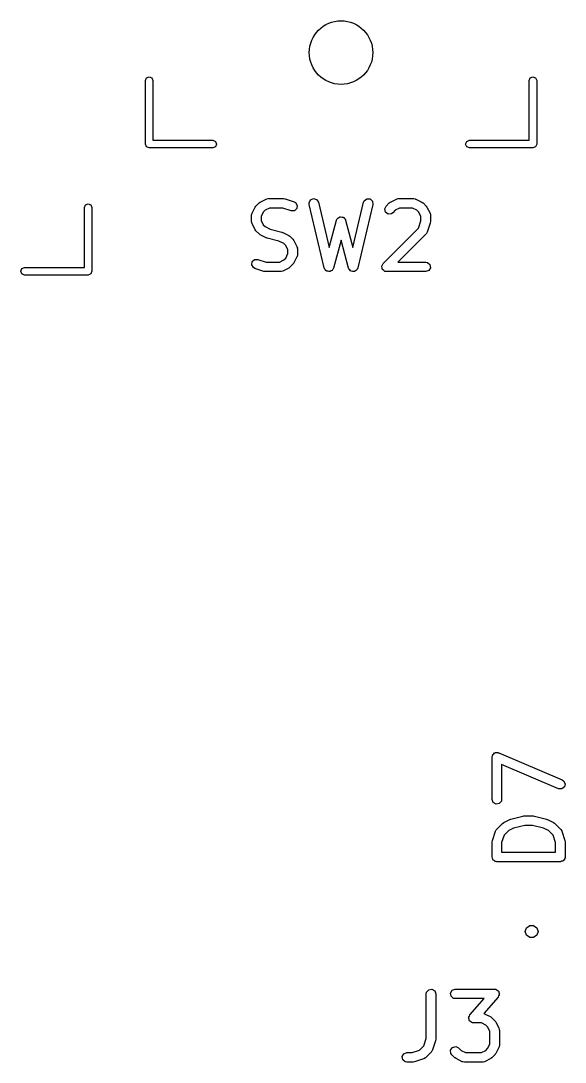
# Model space of a CAD drawing. Extents: x 4.56 to 6.28, y -4.66 to -2.14.
# Drawn here: x 5.943 to 6.281, y -3.896 to -3.251 of the extents above; entities that cross this region are included whole.
import ezdxf

# ---------------------------------------------------------------- set-up
doc = ezdxf.new("R2010")
doc.units = 0
doc.header["$MEASUREMENT"] = 0
doc.layers.add('BLACK', color=7, linetype='CONTINUOUS')

msp = doc.modelspace()

# ---------------------------------------------------------------- linework, layer by layer
at = {"layer": 'BLACK', "linetype": 'CONTINUOUS'}
for p, q in [((6.02047, -3.28819), (6.02116, -3.28652)), ((6.02047, -3.32756), (6.02047, -3.28819)), ((6.02116, -3.28652), (6.02283, -3.28583)), ((6.02283, -3.28583), (6.0245, -3.28652)), ((6.0245, -3.28652), (6.0252, -3.28819)), ((6.0252, -3.28819), (6.0252, -3.3252)), ((6.25827, -3.28819), (6.25896, -3.28652)), ((6.25827, -3.3252), (6.25827, -3.28819)), ((6.25896, -3.28652), (6.26063, -3.28583)), ((6.26063, -3.28583), (6.2623, -3.28652)), ((6.2623, -3.28652), (6.26299, -3.28819)), ((6.26299, -3.28819), (6.26299, -3.32756)), ((6.02116, -3.32923), (6.02047, -3.32756)), ((6.0252, -3.3252), (6.0622, -3.3252)), ((6.0622, -3.3252), (6.06388, -3.32589)), ((6.06388, -3.32589), (6.06457, -3.32756)), ((6.06457, -3.32756), (6.06388, -3.32923)), ((6.2189, -3.32756), (6.21959, -3.32589)), ((6.21959, -3.32923), (6.2189, -3.32756)), ((6.21959, -3.32589), (6.22126, -3.3252)), ((6.22126, -3.3252), (6.25827, -3.3252)), ((6.26299, -3.32756), (6.2623, -3.32923)), ((6.02283, -3.32992), (6.02116, -3.32923)), ((6.0622, -3.32992), (6.02283, -3.32992)), ((6.06388, -3.32923), (6.0622, -3.32992)), ((6.22126, -3.32992), (6.21959, -3.32923)), ((6.26063, -3.32992), (6.22126, -3.32992)), ((6.2623, -3.32923), (6.26063, -3.32992)), ((5.98268, -3.36693), (5.98337, -3.36526)), ((5.98268, -3.40394), (5.98268, -3.36693)), ((5.98337, -3.36526), (5.98504, -3.36457)), ((5.98504, -3.36457), (5.98671, -3.36526)), ((5.98671, -3.36526), (5.9874, -3.36693)), ((5.9874, -3.36693), (5.9874, -3.4063)), ((6.0866, -3.37045), (6.08847, -3.3667)), ((6.08847, -3.3667), (6.089, -3.36599)), ((6.089, -3.36599), (6.08903, -3.36593)), ((6.08903, -3.36593), (6.0909, -3.36405)), ((6.0909, -3.36405), (6.09162, -3.36355)), ((6.09162, -3.36355), (6.09167, -3.3635)), ((6.09167, -3.3635), (6.09542, -3.36163)), ((6.09743, -3.36722), (6.09474, -3.36857)), ((6.09542, -3.36163), (6.0964, -3.36133)), ((6.0964, -3.36133), (6.09657, -3.36137)), ((6.09657, -3.36137), (6.09674, -3.36131)), ((6.09674, -3.36131), (6.10611, -3.36131)), ((6.10563, -3.36722), (6.09743, -3.36722)), ((6.1108, -3.36894), (6.10563, -3.36722)), ((6.10611, -3.36131), (6.10698, -3.36147)), ((6.10698, -3.36147), (6.10705, -3.36147)), ((6.10705, -3.36147), (6.11267, -3.36334)), ((6.11267, -3.36334), (6.11357, -3.36383)), ((6.11433, -3.36755), (6.11282, -3.36889)), ((6.11357, -3.36383), (6.11463, -3.36555)), ((6.11463, -3.36555), (6.11433, -3.36755)), ((6.12193, -3.36393), (6.12283, -3.36212)), ((6.12199, -3.36495), (6.12193, -3.36393)), ((6.13136, -3.40432), (6.12199, -3.36495)), ((6.12283, -3.36212), (6.12468, -3.36132)), ((6.12468, -3.36132), (6.12662, -3.3619)), ((6.12662, -3.3619), (6.12773, -3.36358)), ((6.12773, -3.36358), (6.1344, -3.39157)), ((6.14907, -3.39157), (6.15573, -3.36358)), ((6.16148, -3.36495), (6.1521, -3.40432)), ((6.15573, -3.36358), (6.15614, -3.36264)), ((6.15614, -3.36264), (6.15776, -3.36144)), ((6.15776, -3.36144), (6.15978, -3.36156)), ((6.15978, -3.36156), (6.16125, -3.36294)), ((6.16125, -3.36294), (6.16148, -3.36495)), ((6.16879, -3.36776), (6.16964, -3.36593)), ((6.16931, -3.36971), (6.16879, -3.36776)), ((6.16964, -3.36593), (6.17152, -3.36405)), ((6.17152, -3.36405), (6.17224, -3.36355)), ((6.17224, -3.36355), (6.17228, -3.3635)), ((6.17228, -3.3635), (6.17603, -3.36163)), ((6.17805, -3.36722), (6.17535, -3.36857)), ((6.17603, -3.36163), (6.17702, -3.36133)), ((6.17702, -3.36133), (6.17719, -3.36137)), ((6.17719, -3.36137), (6.17735, -3.36131)), ((6.17735, -3.36131), (6.18673, -3.36131)), ((6.18603, -3.36722), (6.17805, -3.36722)), ((6.18873, -3.36857), (6.18603, -3.36722)), ((6.18673, -3.36131), (6.18774, -3.36149)), ((6.18774, -3.36149), (6.18787, -3.36161)), ((6.18787, -3.36161), (6.18805, -3.36163)), ((6.18805, -3.36163), (6.1918, -3.3635)), ((6.1918, -3.3635), (6.19251, -3.36403)), ((6.19251, -3.36403), (6.19256, -3.36405)), ((6.19256, -3.36405), (6.19444, -3.36593)), ((6.19444, -3.36593), (6.19495, -3.36665)), ((6.19495, -3.36665), (6.19499, -3.3667)), ((6.19499, -3.3667), (6.19687, -3.37045)), ((6.08629, -3.37177), (6.08646, -3.37076)), ((6.08629, -3.37552), (6.08629, -3.37177)), ((6.08646, -3.37076), (6.08658, -3.37062)), ((6.08658, -3.37062), (6.0866, -3.37045)), ((6.09354, -3.36977), (6.09219, -3.37246)), ((6.09219, -3.37246), (6.09219, -3.37482)), ((6.09474, -3.36857), (6.09354, -3.36977)), ((6.11282, -3.36889), (6.1108, -3.36894)), ((6.13888, -3.37475), (6.13931, -3.37382)), ((6.13931, -3.37382), (6.13953, -3.37367)), ((6.13953, -3.37367), (6.13965, -3.37343)), ((6.13965, -3.37343), (6.14034, -3.3731)), ((6.14034, -3.3731), (6.14096, -3.37266)), ((6.14096, -3.37266), (6.14123, -3.37269)), ((6.14123, -3.37269), (6.14148, -3.37257)), ((6.14148, -3.37257), (6.14222, -3.37277)), ((6.14222, -3.37277), (6.14298, -3.37284)), ((6.14298, -3.37284), (6.14317, -3.37303)), ((6.14317, -3.37303), (6.14343, -3.3731)), ((6.14343, -3.3731), (6.14387, -3.37372)), ((6.14387, -3.37372), (6.14441, -3.37426)), ((6.17096, -3.37087), (6.16931, -3.36971)), ((6.17298, -3.37069), (6.17096, -3.37087)), ((6.17382, -3.3701), (6.17298, -3.37069)), ((6.17535, -3.36857), (6.17382, -3.3701)), ((6.18992, -3.36977), (6.18873, -3.36857)), ((6.19127, -3.37246), (6.18992, -3.36977)), ((6.19127, -3.37504), (6.19127, -3.37246)), ((6.19687, -3.37045), (6.19716, -3.37143)), ((6.19716, -3.37143), (6.19712, -3.3716)), ((6.19712, -3.3716), (6.19718, -3.37177)), ((6.19718, -3.37177), (6.19718, -3.37552)), ((6.08635, -3.37568), (6.08629, -3.37552)), ((6.08631, -3.37585), (6.08635, -3.37568)), ((6.0866, -3.37684), (6.08631, -3.37585)), ((6.08847, -3.38059), (6.0866, -3.37684)), ((6.08852, -3.38063), (6.08847, -3.38059)), ((6.08903, -3.38135), (6.08852, -3.38063)), ((6.09219, -3.37482), (6.09354, -3.37752)), ((6.09354, -3.37752), (6.09474, -3.37871)), ((6.09474, -3.37871), (6.09777, -3.38023)), ((6.09777, -3.38023), (6.10495, -3.38202)), ((6.1344, -3.39157), (6.13888, -3.37475)), ((6.14441, -3.37426), (6.14443, -3.37453)), ((6.14443, -3.37453), (6.14459, -3.37475)), ((6.14459, -3.37475), (6.14907, -3.39157)), ((6.16777, -3.40155), (6.18977, -3.37954)), ((6.18977, -3.37954), (6.19127, -3.37504)), ((6.19703, -3.37645), (6.19515, -3.38207)), ((6.19718, -3.37552), (6.19703, -3.37638)), ((6.19703, -3.37638), (6.19703, -3.37645)), ((6.0909, -3.38323), (6.08903, -3.38135)), ((6.09096, -3.38325), (6.0909, -3.38323)), ((6.09167, -3.38378), (6.09096, -3.38325)), ((6.09542, -3.38566), (6.09167, -3.38378)), ((6.09556, -3.38567), (6.09542, -3.38566)), ((6.09602, -3.38588), (6.09556, -3.38567)), ((6.10321, -3.38768), (6.09602, -3.38588)), ((6.10495, -3.38202), (6.10542, -3.38223)), ((6.10542, -3.38223), (6.10556, -3.38225)), ((6.10556, -3.38225), (6.10931, -3.38412)), ((6.10931, -3.38412), (6.11002, -3.38465)), ((6.11002, -3.38465), (6.11007, -3.38468)), ((6.11007, -3.38468), (6.11195, -3.38655)), ((6.11195, -3.38655), (6.11246, -3.38727)), ((6.14173, -3.38698), (6.13709, -3.4044)), ((6.14638, -3.4044), (6.14173, -3.38698)), ((6.19444, -3.38323), (6.17698, -3.40068)), ((6.19451, -3.38307), (6.19444, -3.38323)), ((6.19466, -3.38298), (6.19451, -3.38307)), ((6.19515, -3.38207), (6.19466, -3.38298)), ((6.10624, -3.38919), (6.10321, -3.38768)), ((6.10743, -3.39039), (6.10624, -3.38919)), ((6.10878, -3.39309), (6.10743, -3.39039)), ((6.10878, -3.39544), (6.10878, -3.39309)), ((6.11246, -3.38727), (6.1125, -3.38732)), ((6.1125, -3.38732), (6.11438, -3.39107)), ((6.11438, -3.39107), (6.11467, -3.39205)), ((6.11467, -3.39205), (6.11463, -3.39222)), ((6.11463, -3.39222), (6.11469, -3.39239)), ((6.11469, -3.39239), (6.11469, -3.39614)), ((6.08664, -3.40036), (6.08815, -3.39902)), ((6.08815, -3.39902), (6.09017, -3.39896)), ((6.09017, -3.39896), (6.09534, -3.40068)), ((6.10354, -3.40068), (6.10624, -3.39934)), ((6.10624, -3.39934), (6.10743, -3.39814)), ((6.10743, -3.39814), (6.10878, -3.39544)), ((6.11438, -3.39746), (6.1125, -3.40121)), ((6.1144, -3.39728), (6.11438, -3.39746)), ((6.11451, -3.39715), (6.1144, -3.39728)), ((6.11469, -3.39614), (6.11451, -3.39715)), ((5.94331, -3.4063), (5.944, -3.40463)), ((5.944, -3.40797), (5.94331, -3.4063)), ((5.944, -3.40463), (5.94567, -3.40394)), ((5.94567, -3.40394), (5.98268, -3.40394)), ((5.9874, -3.4063), (5.98671, -3.40797)), ((6.08635, -3.40235), (6.08664, -3.40036)), ((6.0874, -3.40408), (6.08635, -3.40235)), ((6.08831, -3.40456), (6.0874, -3.40408)), ((6.09393, -3.40644), (6.08831, -3.40456)), ((6.09399, -3.40644), (6.09393, -3.40644)), ((6.09486, -3.40659), (6.09399, -3.40644)), ((6.09534, -3.40068), (6.10354, -3.40068)), ((6.10556, -3.40628), (6.10457, -3.40657)), ((6.10931, -3.4044), (6.10556, -3.40628)), ((6.10935, -3.40436), (6.10931, -3.4044)), ((6.11007, -3.40385), (6.10935, -3.40436)), ((6.11195, -3.40198), (6.11007, -3.40385)), ((6.11198, -3.40192), (6.11195, -3.40198)), ((6.1125, -3.40121), (6.11198, -3.40192)), ((6.13153, -3.40458), (6.13136, -3.40432)), ((6.13156, -3.40489), (6.13153, -3.40458)), ((6.13207, -3.4054), (6.13156, -3.40489)), ((6.13247, -3.40601), (6.13207, -3.4054)), ((6.13277, -3.4061), (6.13247, -3.40601)), ((6.13299, -3.40631), (6.13277, -3.4061)), ((6.13371, -3.40638), (6.13299, -3.40631)), ((6.13441, -3.40658), (6.13371, -3.40638)), ((6.13469, -3.40646), (6.13441, -3.40658)), ((6.135, -3.40649), (6.13469, -3.40646)), ((6.1356, -3.40607), (6.135, -3.40649)), ((6.13626, -3.40578), (6.1356, -3.40607)), ((6.1364, -3.40551), (6.13626, -3.40578)), ((6.13665, -3.40533), (6.1364, -3.40551)), ((6.13709, -3.4044), (6.13665, -3.40533)), ((6.14656, -3.40465), (6.14638, -3.4044)), ((6.14659, -3.40496), (6.14656, -3.40465)), ((6.14712, -3.40546), (6.14659, -3.40496)), ((6.14753, -3.40605), (6.14712, -3.40546)), ((6.14783, -3.40613), (6.14753, -3.40605)), ((6.14806, -3.40635), (6.14783, -3.40613)), ((6.14878, -3.40639), (6.14806, -3.40635)), ((6.14949, -3.40658), (6.14878, -3.40639)), ((6.14977, -3.40645), (6.14949, -3.40658)), ((6.15008, -3.40647), (6.14977, -3.40645)), ((6.15066, -3.40603), (6.15008, -3.40647)), ((6.15132, -3.40573), (6.15066, -3.40603)), ((6.15145, -3.40545), (6.15132, -3.40573)), ((6.1517, -3.40526), (6.15145, -3.40545)), ((6.1521, -3.40432), (6.1517, -3.40526)), ((6.16691, -3.40338), (6.16697, -3.40326)), ((6.16714, -3.40424), (6.16691, -3.40338)), ((6.16695, -3.40312), (6.16739, -3.40235)), ((6.16697, -3.40326), (6.16695, -3.40312)), ((6.1673, -3.40511), (6.16714, -3.40424)), ((6.1674, -3.4052), (6.1673, -3.40511)), ((6.16739, -3.40235), (6.16777, -3.40155)), ((6.16743, -3.40533), (6.1674, -3.4052)), ((6.16816, -3.40584), (6.16743, -3.40533)), ((6.16884, -3.40641), (6.16816, -3.40584)), ((6.16902, -3.40644), (6.16884, -3.40641)), ((6.16909, -3.40649), (6.16902, -3.40644)), ((6.17698, -3.40068), (6.19423, -3.40068)), ((6.19423, -3.40068), (6.19524, -3.40086)), ((6.19612, -3.4059), (6.19423, -3.40659)), ((6.19524, -3.40086), (6.19678, -3.40216)), ((6.19713, -3.40415), (6.19612, -3.4059)), ((6.19678, -3.40216), (6.19713, -3.40415)), ((5.94567, -3.40866), (5.944, -3.40797)), ((5.98504, -3.40866), (5.94567, -3.40866)), ((5.98671, -3.40797), (5.98504, -3.40866)), ((6.10424, -3.40659), (6.09486, -3.40659)), ((6.1044, -3.40653), (6.10424, -3.40659)), ((6.10457, -3.40657), (6.1044, -3.40653)), ((6.16922, -3.40648), (6.16909, -3.40649)), ((6.16985, -3.40659), (6.16922, -3.40648)), ((6.19423, -3.40659), (6.16985, -3.40659)), ((6.23533, -3.70735), (6.23551, -3.70634)), ((6.23533, -3.7336), (6.23533, -3.70735)), ((6.23551, -3.70634), (6.23573, -3.70607)), ((6.23573, -3.70607), (6.23581, -3.70573)), ((6.23581, -3.70573), (6.23636, -3.70532)), ((6.23636, -3.70532), (6.23681, -3.70479)), ((6.23681, -3.70479), (6.23715, -3.70473)), ((6.23715, -3.70473), (6.23743, -3.70452)), ((6.23743, -3.70452), (6.23812, -3.70456)), ((6.23812, -3.70456), (6.2388, -3.70444)), ((6.2388, -3.70444), (6.2391, -3.70462)), ((6.2391, -3.70462), (6.23945, -3.70464)), ((6.23945, -3.70464), (6.27882, -3.72151)), ((6.27649, -3.72694), (6.24124, -3.71183)), ((6.24124, -3.71183), (6.24124, -3.7336)), ((6.27882, -3.72151), (6.27967, -3.72207)), ((6.27967, -3.72207), (6.28058, -3.72387)), ((6.27851, -3.72705), (6.27649, -3.72694)), ((6.28012, -3.72584), (6.27851, -3.72705)), ((6.28058, -3.72387), (6.28012, -3.72584)), ((6.23602, -3.73549), (6.23533, -3.7336)), ((6.23777, -3.7365), (6.23602, -3.73549)), ((6.24106, -3.73461), (6.23976, -3.73615)), ((6.24124, -3.7336), (6.24106, -3.73461)), ((6.23976, -3.73615), (6.23777, -3.7365)), ((6.23807, -3.75213), (6.24182, -3.74838)), ((6.24182, -3.74838), (6.24254, -3.74787)), ((6.24254, -3.74787), (6.24259, -3.74783)), ((6.24259, -3.74783), (6.24634, -3.74595)), ((6.24634, -3.74595), (6.24682, -3.74581)), ((6.24682, -3.74581), (6.24694, -3.74573)), ((6.24694, -3.74573), (6.25444, -3.74385)), ((6.25444, -3.74385), (6.25503, -3.74381)), ((6.25503, -3.74381), (6.25516, -3.74377)), ((6.25516, -3.74377), (6.26078, -3.74377)), ((6.26078, -3.74377), (6.26136, -3.74387)), ((6.26136, -3.74387), (6.2615, -3.74385)), ((6.2615, -3.74385), (6.269, -3.74573)), ((6.269, -3.74573), (6.26946, -3.74594)), ((6.26946, -3.74594), (6.2696, -3.74595)), ((6.2696, -3.74595), (6.27335, -3.74783)), ((6.27335, -3.74783), (6.27406, -3.74835)), ((6.27406, -3.74835), (6.27412, -3.74838)), ((6.27412, -3.74838), (6.27787, -3.75213)), ((6.23548, -3.75891), (6.23736, -3.75328)), ((6.23736, -3.75328), (6.23784, -3.75238)), ((6.23784, -3.75238), (6.23799, -3.75229)), ((6.23799, -3.75229), (6.23807, -3.75213)), ((6.24566, -3.7529), (6.24274, -3.75581)), ((6.24869, -3.75138), (6.24566, -3.7529)), ((6.25552, -3.74967), (6.24869, -3.75138)), ((6.26042, -3.74967), (6.25552, -3.74967)), ((6.26725, -3.75138), (6.26042, -3.74967)), ((6.27028, -3.7529), (6.26725, -3.75138)), ((6.2732, -3.75581), (6.27028, -3.7529)), ((6.27787, -3.75213), (6.27845, -3.75297)), ((6.27845, -3.75297), (6.27847, -3.75315)), ((6.27847, -3.75315), (6.27858, -3.75328)), ((6.27858, -3.75328), (6.28045, -3.75891)), ((6.23533, -3.75984), (6.23548, -3.75897)), ((6.23533, -3.76922), (6.23533, -3.75984)), ((6.23548, -3.75897), (6.23548, -3.75891)), ((6.24274, -3.75581), (6.24124, -3.76032)), ((6.24124, -3.76032), (6.24124, -3.76626)), ((6.2747, -3.76032), (6.2732, -3.75581)), ((6.2747, -3.76626), (6.2747, -3.76032)), ((6.28045, -3.75891), (6.28058, -3.75978)), ((6.28058, -3.75978), (6.28061, -3.75984)), ((6.28061, -3.75984), (6.28061, -3.76922)), ((6.24124, -3.76626), (6.2747, -3.76626)), ((6.23559, -3.76994), (6.23533, -3.76922)), ((6.23573, -3.77069), (6.23559, -3.76994)), ((6.23593, -3.77086), (6.23573, -3.77069)), ((6.23602, -3.77111), (6.23593, -3.77086)), ((6.23669, -3.7715), (6.23602, -3.77111)), ((6.23727, -3.77199), (6.23669, -3.7715)), ((6.23766, -3.77206), (6.23727, -3.77199)), ((6.23777, -3.77212), (6.23766, -3.77206)), ((6.2379, -3.7721), (6.23777, -3.77212)), ((6.23828, -3.77217), (6.2379, -3.7721)), ((6.27765, -3.77217), (6.23828, -3.77217)), ((6.27837, -3.77191), (6.27765, -3.77217)), ((6.27913, -3.77177), (6.27837, -3.77191)), ((6.2793, -3.77157), (6.27913, -3.77177)), ((6.27955, -3.77148), (6.2793, -3.77157)), ((6.27993, -3.77081), (6.27955, -3.77148)), ((6.28043, -3.77023), (6.27993, -3.77081)), ((6.2805, -3.76984), (6.28043, -3.77023)), ((6.28056, -3.76973), (6.2805, -3.76984)), ((6.28061, -3.76922), (6.28054, -3.7696)), ((6.28054, -3.7696), (6.28056, -3.76973)), ((6.25666, -3.81304), (6.25863, -3.81161)), ((6.25863, -3.81161), (6.26106, -3.81161)), ((6.26106, -3.81161), (6.26303, -3.81304)), ((6.25591, -3.81535), (6.25666, -3.81304)), ((6.25666, -3.81767), (6.25591, -3.81535)), ((6.25863, -3.8191), (6.25666, -3.81767)), ((6.26106, -3.8191), (6.25863, -3.8191)), ((6.26303, -3.81767), (6.26106, -3.8191)), ((6.26303, -3.81304), (6.26378, -3.81535)), ((6.26378, -3.81535), (6.26303, -3.81767)), ((6.19473, -3.85302), (6.19603, -3.85147)), ((6.19603, -3.85147), (6.19802, -3.85112)), ((6.19802, -3.85112), (6.19977, -3.85213)), ((6.21061, -3.85177), (6.2125, -3.85108)), ((6.2125, -3.85108), (6.23688, -3.85108)), ((6.23688, -3.85108), (6.23731, -3.85116)), ((6.23731, -3.85116), (6.23745, -3.85113)), ((6.23745, -3.85113), (6.23755, -3.8512)), ((6.23755, -3.8512), (6.23789, -3.85126)), ((6.23789, -3.85126), (6.2385, -3.85177)), ((6.19455, -3.85403), (6.19473, -3.85302)), ((6.19455, -3.88167), (6.19455, -3.85403)), ((6.19977, -3.85213), (6.20046, -3.85403)), ((6.20046, -3.85403), (6.20046, -3.88215)), ((6.2096, -3.85352), (6.21061, -3.85177)), ((6.20995, -3.85551), (6.2096, -3.85352)), ((6.21149, -3.85681), (6.20995, -3.85551)), ((6.2125, -3.85698), (6.21149, -3.85681)), ((6.23037, -3.85698), (6.2125, -3.85698)), ((6.22153, -3.86708), (6.23037, -3.85698)), ((6.2391, -3.85598), (6.23014, -3.86621)), ((6.2385, -3.85177), (6.23918, -3.85218)), ((6.23939, -3.85523), (6.2391, -3.85598)), ((6.23918, -3.85218), (6.23925, -3.8524)), ((6.23925, -3.8524), (6.23943, -3.85255)), ((6.23978, -3.85454), (6.23939, -3.85523)), ((6.23943, -3.85255), (6.23957, -3.85334)), ((6.23957, -3.85334), (6.23983, -3.85409)), ((6.23983, -3.85409), (6.23974, -3.85431)), ((6.23974, -3.85431), (6.23978, -3.85454)), ((6.2208, -3.86897), (6.22089, -3.86875)), ((6.22106, -3.86972), (6.2208, -3.86897)), ((6.22085, -3.86852), (6.22124, -3.86783)), ((6.22089, -3.86875), (6.22085, -3.86852)), ((6.2212, -3.87051), (6.22106, -3.86972)), ((6.22138, -3.87066), (6.2212, -3.87051)), ((6.22124, -3.86783), (6.22153, -3.86708)), ((6.22145, -3.87088), (6.22138, -3.87066)), ((6.22213, -3.87129), (6.22145, -3.87088)), ((6.23014, -3.86621), (6.23039, -3.86625)), ((6.23039, -3.86625), (6.23052, -3.86637)), ((6.23052, -3.86637), (6.2307, -3.86639)), ((6.2307, -3.86639), (6.23445, -3.86826)), ((6.23445, -3.86826), (6.23516, -3.86879)), ((6.23516, -3.86879), (6.23522, -3.86882)), ((6.23522, -3.86882), (6.23709, -3.87069)), ((6.23709, -3.87069), (6.2376, -3.87141)), ((6.22274, -3.8718), (6.22213, -3.87129)), ((6.22308, -3.87186), (6.22274, -3.8718)), ((6.22318, -3.87193), (6.22308, -3.87186)), ((6.22332, -3.8719), (6.22318, -3.87193)), ((6.22375, -3.87198), (6.22332, -3.8719)), ((6.22868, -3.87198), (6.22375, -3.87198)), ((6.23138, -3.87333), (6.22868, -3.87198)), ((6.23258, -3.87453), (6.23138, -3.87333)), ((6.23392, -3.87722), (6.23258, -3.87453)), ((6.23392, -3.8852), (6.23392, -3.87722)), ((6.2376, -3.87141), (6.23764, -3.87146)), ((6.23764, -3.87146), (6.23952, -3.87521)), ((6.23952, -3.87521), (6.23981, -3.87619)), ((6.23981, -3.87619), (6.23977, -3.87636)), ((6.23977, -3.87636), (6.23983, -3.87653)), ((6.23983, -3.87653), (6.23983, -3.8859)), ((6.19305, -3.88618), (6.19455, -3.88167)), ((6.20031, -3.88309), (6.19843, -3.88871)), ((6.20046, -3.88215), (6.20031, -3.88302)), ((6.20031, -3.88302), (6.20031, -3.88309)), ((6.18578, -3.89045), (6.19029, -3.88895)), ((6.19029, -3.88895), (6.19305, -3.88618)), ((6.19772, -3.88986), (6.19397, -3.89361)), ((6.19779, -3.8897), (6.19772, -3.88986)), ((6.19794, -3.88961), (6.19779, -3.8897)), ((6.19843, -3.88871), (6.19794, -3.88961)), ((6.20965, -3.88889), (6.21081, -3.88723)), ((6.20983, -3.8909), (6.20965, -3.88889)), ((6.21081, -3.88723), (6.21276, -3.88671)), ((6.21276, -3.88671), (6.21459, -3.88756)), ((6.21459, -3.88756), (6.21613, -3.8891)), ((6.21613, -3.8891), (6.21883, -3.89045)), ((6.22868, -3.89045), (6.23138, -3.8891)), ((6.23138, -3.8891), (6.23258, -3.8879)), ((6.23258, -3.8879), (6.23392, -3.8852)), ((6.23952, -3.88722), (6.23764, -3.89097)), ((6.23954, -3.88705), (6.23952, -3.88722)), ((6.23965, -3.88691), (6.23954, -3.88705)), ((6.23983, -3.8859), (6.23965, -3.88691)), ((6.1796, -3.89289), (6.18061, -3.89114)), ((6.17995, -3.89488), (6.1796, -3.89289)), ((6.1815, -3.89618), (6.17995, -3.89488)), ((6.18061, -3.89114), (6.18251, -3.89045)), ((6.18251, -3.89635), (6.1815, -3.89618)), ((6.18251, -3.89045), (6.18578, -3.89045)), ((6.18626, -3.89635), (6.18251, -3.89635)), ((6.18632, -3.89633), (6.18626, -3.89635)), ((6.18719, -3.8962), (6.18632, -3.89633)), ((6.19282, -3.89433), (6.18719, -3.8962)), ((6.19295, -3.89422), (6.19282, -3.89433)), ((6.19313, -3.8942), (6.19295, -3.89422)), ((6.19397, -3.89361), (6.19313, -3.8942)), ((6.21042, -3.89174), (6.20983, -3.8909)), ((6.21229, -3.89361), (6.21042, -3.89174)), ((6.21235, -3.89364), (6.21229, -3.89361)), ((6.21306, -3.89417), (6.21235, -3.89364)), ((6.21681, -3.89604), (6.21306, -3.89417)), ((6.21698, -3.89606), (6.21681, -3.89604)), ((6.21712, -3.89618), (6.21698, -3.89606)), ((6.21813, -3.89635), (6.21712, -3.89618)), ((6.22938, -3.89635), (6.21813, -3.89635)), ((6.21883, -3.89045), (6.22868, -3.89045)), ((6.22954, -3.89629), (6.22938, -3.89635)), ((6.22972, -3.89633), (6.22954, -3.89629)), ((6.2307, -3.89604), (6.22972, -3.89633)), ((6.23445, -3.89417), (6.2307, -3.89604)), ((6.23449, -3.89412), (6.23445, -3.89417)), ((6.23522, -3.89361), (6.23449, -3.89412)), ((6.23709, -3.89174), (6.23522, -3.89361)), ((6.23712, -3.89168), (6.23709, -3.89174)), ((6.23764, -3.89097), (6.23712, -3.89168))]:
    msp.add_line(p, q, dxfattribs=at)
at = {"layer": 'BLACK'}
msp.add_circle((6.14173, -3.27087), 0.01969, dxfattribs=at)

doc.saveas('drawing.dxf')
